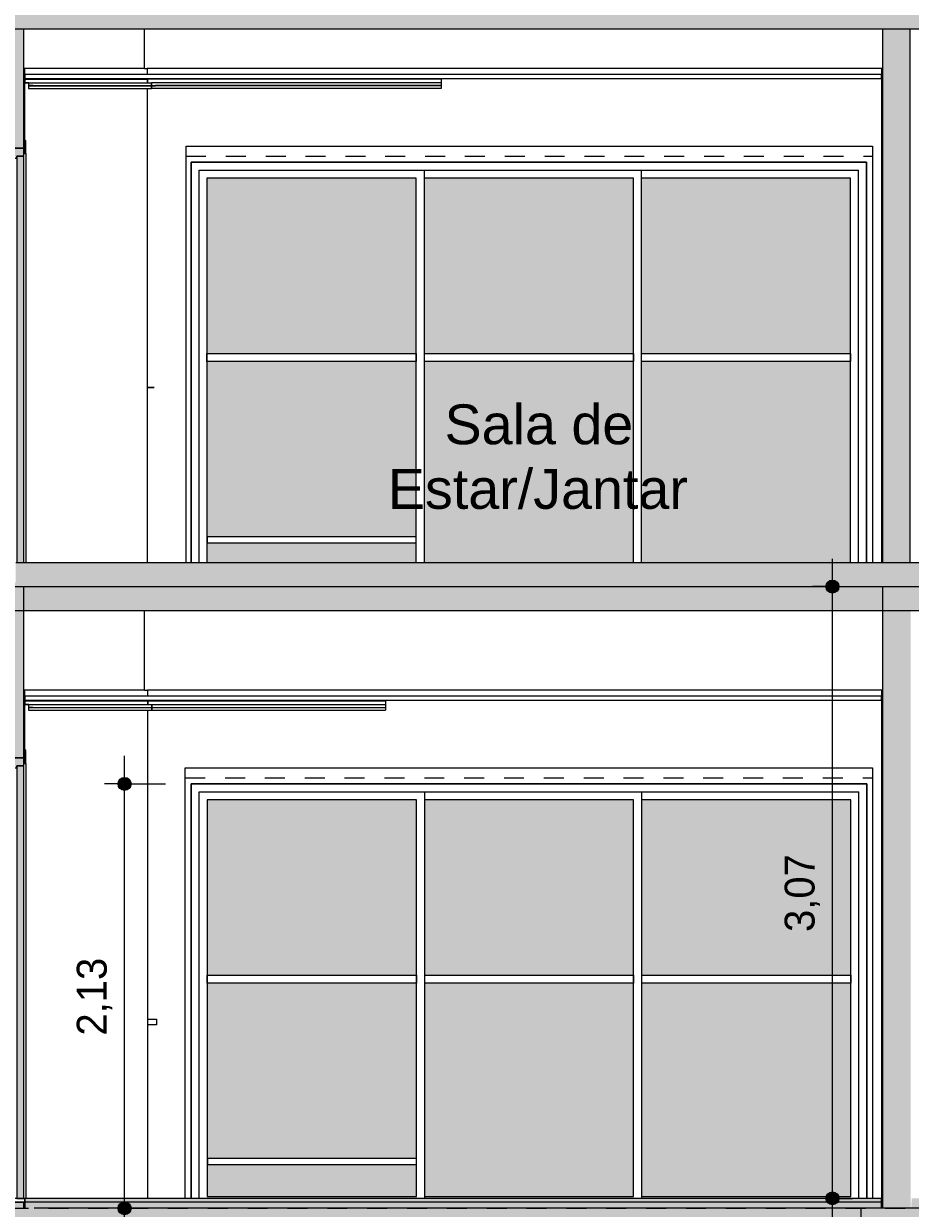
# Model space of a CAD drawing. Header units: metres. Extents: x -96 to 123, y 1 to 648.
# Drawn here: x 81.25 to 85.7, y 596.18 to 602.12 of the extents above; entities that cross this region are included whole.
import ezdxf

# ---------------------------------------------------------------- set-up
doc = ezdxf.new("R2010")
doc.units = ezdxf.units.M
doc.linetypes.add('_Tracejado longo', pattern=[0.014288, 0.009525, -0.004763])
doc.linetypes.add('_Tracejado médio', pattern=[0.004, 0.003, -0.001])
for name, color, linetype, lineweight in [('A-ANNO-DIMS', 7, 'Continuous', 5), ('A-ANNO-DIMS-100', 7, 'Continuous', 5), ('A-AREA-IDEN', 7, 'Continuous', 5), ('A-CLNG-SUSP', 7, 'Continuous', 5), ('A-DETL', 7, 'Continuous', 5), ('A-DETL-GENF', 7, 'Continuous', 5), ('A-DOOR', 7, 'Continuous', 5), ('A-DOOR-FRAM', 7, 'Continuous', 5), ('A-FLOR-CASE', 7, 'Continuous', 5), ('A-FLOR-LEVL', 7, 'Continuous', 5), ('A-FLOR-OTLN', 7, 'Continuous', 5), ('A-FLOR-PATT', 7, 'Continuous', 20), ('A-WALL', 7, 'Continuous', 5), ('A-WALL-MBNI', 7, 'Continuous', 5), ('A-WALL-PATT', 7, 'Continuous', 20), ('I-WALL', 7, 'Continuous', 5)]:
    doc.layers.add(name, color=color, linetype=linetype, lineweight=lineweight)
doc.styles.add('Arial_1', font='arial.ttf', dxfattribs={"height": 0.2})
doc.styles.add('Century Gothic', font='GOTHIC.TTF', dxfattribs={"height": 0.15})
doc.dimstyles.new('PAA_-_Cota_com_linha_-_metros', dxfattribs={"dimscale": 0.3048, "dimtxt": 0.156625, "dimasz": 0.853018, "dimexe": 0.328084, "dimexo": 0.328084, "dimgap": 0.131234, "dimtad": 1, "dimrnd": 0.01, "dimzin": 0, "dimdsep": 46, "dimtxsty": 'Century Gothic', "dimblk1": 'DOTSMALL', "dimblk2": 'DOTSMALL', "dimsah": 1, "dimcen": 0.09, "dimdle": 0.459318, "dimazin": 0, "dimtfac": 1, "dimtdec": 4, "dimtix": 1, "dimtmove": 0, "dimatfit": 3, "dimfxl": 1, "dimtvp": 1, "dimtolj": 1, "dimtzin": 0, "dimarcsym": 2})

# ---------------------------------------------------------------- blocks, each defined once
blk = doc.blocks.new('Porta de correr multifolhas - abertura lateral-VP - 345 x 221-3834093-Section 3')
at = {"layer": 'A-DOOR', "true_color": 0xe6e6e6}
for points in [[(-16.4523, 597.35), (-16.4523, 598.23), (-17.5023, 598.23), (-17.5023, 597.35), (-17.3323, 597.35)], [(-15.7908, 597.35), (-15.3623, 597.35), (-15.3623, 598.23), (-16.4123, 598.23), (-16.4123, 597.35)], [(-14.9129, 597.35), (-14.2723, 597.35), (-14.2723, 598.23), (-15.3223, 598.23), (-15.3223, 597.35)], [(-17.4192, 596.24), (-16.4523, 596.24), (-16.4523, 596.4), (-17.5006, 596.4), (-17.5006, 596.43), (-16.4523, 596.43), (-16.4523, 597.31), (-17.5023, 597.31), (-17.5023, 596.24)], [(-15.7908, 596.24), (-15.3623, 596.24), (-15.3623, 597.31), (-16.4123, 597.31), (-16.4123, 596.24)], [(-14.9129, 596.24), (-14.2723, 596.24), (-14.2723, 597.31), (-15.3223, 597.31), (-15.3223, 596.24)]]:
    blk.add_hatch(color=254, dxfattribs=at).paths.add_polyline_path(points)
at = {"layer": 'A-DOOR', "linetype": '_Tracejado médio'}
blk.add_line((-17.6123, 598.34), (-14.1623, 598.34), dxfattribs=at)
at = {"layer": 'A-DOOR'}
for p, q in [((-16.4123, 598.27), (-16.4123, 596.23)), ((-15.3223, 598.27), (-15.3223, 596.23)), ((-17.5023, 598.23), (-17.5023, 596.24)), ((-16.4523, 598.23), (-17.5023, 598.23)), ((-16.4523, 596.24), (-16.4523, 598.23)), ((-15.3623, 598.23), (-16.4123, 598.23)), ((-15.3623, 596.24), (-15.3623, 598.23)), ((-14.2723, 598.23), (-15.3223, 598.23)), ((-14.2723, 596.24), (-14.2723, 598.23)), ((-17.5023, 597.35), (-16.4523, 597.35)), ((-17.5023, 597.31), (-17.5023, 597.35)), ((-16.4523, 597.31), (-17.5023, 597.31)), ((-16.4523, 597.35), (-16.4523, 597.31)), ((-16.4123, 597.35), (-15.3623, 597.35)), ((-15.3623, 597.31), (-16.4123, 597.31)), ((-15.3623, 597.35), (-15.3623, 597.31)), ((-15.3223, 597.35), (-14.2723, 597.35)), ((-14.2723, 597.31), (-15.3223, 597.31)), ((-14.2723, 597.35), (-14.2723, 597.31)), ((-17.5023, 596.24), (-16.4523, 596.24)), ((-16.4123, 596.24), (-15.3623, 596.24)), ((-15.3223, 596.24), (-14.2723, 596.24))]:
    blk.add_line(p, q, dxfattribs=at)
at = {"layer": 'A-DOOR-FRAM'}
for p, q in [((-17.5823, 598.31), (-17.5823, 596.23)), ((-14.1923, 598.31), (-17.5823, 598.31)), ((-14.1923, 596.23), (-14.1923, 598.31)), ((-17.5423, 596.23), (-17.5423, 598.27)), ((-17.5423, 598.27), (-14.2323, 598.27)), ((-14.2323, 596.23), (-14.2323, 598.27)), ((-16.4523, 596.43), (-17.5006, 596.43)), ((-17.5006, 596.43), (-17.5006, 596.4)), ((-17.5006, 596.4), (-16.4523, 596.4))]:
    blk.add_line(p, q, dxfattribs=at)
blk = doc.blocks.new('Porta abrir madeira - 90 x 215-2515138-Section 3')
at = {"layer": 'A-DOOR', "true_color": 0x808080}
for points in [[(-18.6116, 598.39), (-18.4583, 598.39), (-18.4583, 598.4), (-18.4233, 598.4), (-18.4244, 598.44), (-18.6133, 598.44), (-18.6133, 598.39)], [(-18.4233, 598.413), (-18.4133, 598.413), (-18.4133, 598.477), (-18.4183, 598.482), (-18.4191, 598.44), (-18.4233, 598.44)], [(-18.4244, 596.23), (-18.4233, 596.23), (-18.4244, 598.4), (-18.4583, 598.4), (-18.4583, 596.23)]]:
    blk.add_hatch(color=8, dxfattribs=at).paths.add_polyline_path(points)
at = {"layer": 'A-DOOR-FRAM', "true_color": 0x808080}
blk.add_hatch(color=8, dxfattribs=at).paths.add_polyline_path([(-18.6133, 598.413), (-18.6133, 598.44), (-18.6166, 598.44), (-18.6173, 598.483), (-18.6233, 598.477), (-18.6233, 598.413), (-18.6166, 598.413)])
at = {"layer": 'A-DOOR'}
for p, q in [((-18.6173, 598.483), (-18.6233, 598.477)), ((-18.6233, 598.477), (-18.6233, 598.413)), ((-18.6133, 598.483), (-18.6173, 598.483)), ((-18.6133, 598.413), (-18.6133, 598.483)), ((-18.4193, 598.483), (-18.4233, 598.483)), ((-18.4233, 598.483), (-18.4233, 598.413)), ((-18.4133, 598.477), (-18.4193, 598.483)), ((-18.4133, 598.413), (-18.4133, 598.477)), ((-18.6233, 598.413), (-18.6133, 598.413)), ((-18.6233, 596.23), (-18.6233, 598.413)), ((-18.4233, 598.4), (-18.4583, 598.4)), ((-18.4583, 598.4), (-18.4583, 596.23)), ((-18.4233, 598.413), (-18.4133, 598.413)), ((-18.4233, 596.23), (-18.4233, 598.4)), ((-18.4133, 598.413), (-18.4133, 596.23)), ((-18.6183, 596.23), (-18.6233, 596.23)), ((-18.4583, 596.23), (-18.4233, 596.23))]:
    blk.add_line(p, q, dxfattribs=at)
at = {"layer": 'A-DOOR-FRAM'}
for p, q in [((-18.4233, 598.44), (-18.6133, 598.44)), ((-18.6133, 598.44), (-18.6133, 598.39)), ((-18.4233, 598.4), (-18.4233, 598.44)), ((-18.6133, 598.39), (-18.4583, 598.39)), ((-18.6133, 596.23), (-18.6133, 598.39)), ((-18.4583, 598.39), (-18.4583, 598.4)), ((-18.4583, 598.4), (-18.4233, 598.4))]:
    blk.add_line(p, q, dxfattribs=at)
blk = doc.blocks.new('Porta de correr multifolhas - abertura lateral-VP - 345 x 221-V184-Section 3')
at = {"layer": 'A-DOOR', "true_color": 0xe6e6e6}
for points in [[(-16.4533, 600.47), (-16.4533, 601.35), (-17.5033, 601.35), (-17.5033, 600.47), (-17.3333, 600.47)], [(-15.3633, 600.47), (-15.3633, 601.35), (-16.4133, 601.35), (-16.4133, 600.47), (-15.7908, 600.47)], [(-14.474, 600.47), (-14.2733, 600.47), (-14.2733, 601.35), (-15.3233, 601.35), (-15.3233, 600.47), (-14.9129, 600.47)], [(-17.4202, 599.42), (-16.4533, 599.42), (-16.4533, 599.52), (-17.5016, 599.52), (-17.5016, 599.55), (-16.4533, 599.55), (-16.4533, 600.43), (-17.5033, 600.43), (-17.5033, 599.42), (-17.4433, 599.42)], [(-16.4133, 599.42), (-15.3633, 599.42), (-15.3633, 600.43), (-16.4133, 600.43), (-16.4133, 599.4677)], [(-14.379, 599.42), (-14.2733, 599.42), (-14.2733, 600.43), (-15.3233, 600.43), (-15.3233, 599.42), (-14.474, 599.42)]]:
    blk.add_hatch(color=254, dxfattribs=at).paths.add_polyline_path(points)
at = {"layer": 'A-DOOR', "linetype": '_Tracejado médio'}
blk.add_line((-17.6083, 601.46), (-14.1633, 601.46), dxfattribs=at)
at = {"layer": 'A-DOOR'}
for p, q in [((-17.5033, 601.35), (-17.5033, 599.42)), ((-16.4533, 601.35), (-17.5033, 601.35)), ((-16.4533, 599.42), (-16.4533, 601.35)), ((-16.4133, 601.39), (-16.4133, 599.42)), ((-15.3633, 601.35), (-16.4133, 601.35)), ((-15.3633, 599.42), (-15.3633, 601.35)), ((-15.3233, 601.39), (-15.3233, 599.42)), ((-14.2733, 601.35), (-15.3233, 601.35)), ((-14.2733, 599.42), (-14.2733, 601.35)), ((-17.5033, 600.47), (-16.4533, 600.47)), ((-17.5033, 600.43), (-17.5033, 600.47)), ((-16.4533, 600.47), (-16.4533, 600.43)), ((-16.4133, 600.47), (-15.3633, 600.47)), ((-15.3633, 600.47), (-15.3633, 600.43)), ((-15.3233, 600.47), (-14.2733, 600.47)), ((-14.2733, 600.47), (-14.2733, 600.43)), ((-16.4533, 600.43), (-17.5033, 600.43)), ((-15.3633, 600.43), (-16.4133, 600.43)), ((-14.2733, 600.43), (-15.3233, 600.43))]:
    blk.add_line(p, q, dxfattribs=at)
at = {"layer": 'A-DOOR-FRAM'}
for p, q in [((-17.5833, 601.43), (-17.5833, 599.42)), ((-14.1933, 601.43), (-17.5833, 601.43)), ((-14.1933, 599.42), (-14.1933, 601.43)), ((-17.5433, 599.42), (-17.5433, 601.39)), ((-17.5433, 601.39), (-14.2333, 601.39)), ((-14.2333, 599.42), (-14.2333, 601.39)), ((-16.4533, 599.55), (-17.5016, 599.55)), ((-17.5016, 599.55), (-17.5016, 599.52)), ((-17.5016, 599.52), (-16.4533, 599.52))]:
    blk.add_line(p, q, dxfattribs=at)
blk = doc.blocks.new('Porta única com batente1 - 82 x 210-3262558-Section 3')
at = {"layer": 'A-DOOR', "true_color": 0x808080}
for points in [[(-18.418, 601.473), (-18.4133, 601.473), (-18.4133, 601.537), (-18.4183, 601.542), (-18.4191, 601.5), (-18.4233, 601.5), (-18.4225, 601.473), (-18.4183, 601.473)], [(-18.4583, 601.45), (-18.4583, 601.46), (-18.4233, 601.46), (-18.4244, 601.5), (-18.6133, 601.5), (-18.6133, 601.45)], [(-18.4583, 599.42), (-18.4233, 599.42), (-18.4244, 601.46), (-18.4583, 601.46), (-18.4583, 599.4677)]]:
    blk.add_hatch(color=8, dxfattribs=at).paths.add_polyline_path(points)
at = {"layer": 'A-DOOR-FRAM', "true_color": 0x808080}
blk.add_hatch(color=8, dxfattribs=at).paths.add_polyline_path([(-18.6183, 601.473), (-18.6133, 601.473), (-18.6133, 601.5), (-18.6183, 601.5), (-18.6183, 601.542), (-18.6233, 601.537), (-18.6233, 601.473)])
at = {"layer": 'A-DOOR'}
for p, q in [((-18.6173, 601.543), (-18.6233, 601.537)), ((-18.6233, 601.537), (-18.6233, 601.473)), ((-18.6133, 601.543), (-18.6173, 601.543)), ((-18.6133, 601.473), (-18.6133, 601.543)), ((-18.4193, 601.543), (-18.4233, 601.543)), ((-18.4233, 601.543), (-18.4233, 601.473)), ((-18.4133, 601.537), (-18.4193, 601.543)), ((-18.4133, 601.473), (-18.4133, 601.537)), ((-18.6233, 601.473), (-18.6133, 601.473)), ((-18.6233, 599.42), (-18.6233, 601.473)), ((-18.4233, 601.46), (-18.4583, 601.46)), ((-18.4583, 601.46), (-18.4583, 599.42)), ((-18.4233, 601.473), (-18.4133, 601.473)), ((-18.4233, 599.42), (-18.4233, 601.46)), ((-18.4133, 601.473), (-18.4133, 599.42))]:
    blk.add_line(p, q, dxfattribs=at)
at = {"layer": 'A-DOOR-FRAM'}
for p, q in [((-18.4233, 601.5), (-18.6133, 601.5)), ((-18.6133, 601.5), (-18.6133, 601.45)), ((-18.4583, 601.45), (-18.4583, 601.46)), ((-18.4583, 601.46), (-18.4233, 601.46)), ((-18.4233, 601.46), (-18.4233, 601.5)), ((-18.6133, 601.45), (-18.4583, 601.45)), ((-18.6133, 599.42), (-18.6133, 601.45))]:
    blk.add_line(p, q, dxfattribs=at)
blk = doc.blocks.new('LUC-ARQ-001-MOD-EMB_rvt-3-Section 3')
at = {"layer": 'A-FLOR-OTLN', "true_color": 0x808080}
blk.add_hatch(color=8, dxfattribs=at).paths.add_polyline_path([(-13.1572, 599.18), (-9.8533, 599.18), (-9.8533, 599.3), (-18.5182, 599.3), (-18.5182, 599.18), (-13.7649, 599.18)])
h = blk.add_hatch(color=8, dxfattribs=at)
h.paths.add_polyline_path([(-14.1632, 596.21), (-14.1173, 596.21), (-14.1173, 596.23), (-18.4173, 596.23), (-18.4173, 596.21), (-14.1923, 596.21)])
h.paths.add_polyline_path([(-10.9673, 596.21), (-10.9673, 596.23), (-13.9673, 596.23), (-13.9667, 596.21), (-10.9957, 596.21)])
at = {"layer": 'A-FLOR-PATT', "lineweight": 5, "true_color": 0x808080}
h = blk.add_hatch(color=8, dxfattribs=at)
h.paths.add_polyline_path([(-18.4173, 596.18), (-14.1173, 596.18), (-14.1173, 596.21), (-18.4173, 596.21), (-18.4173, 596.1841)])
h.paths.add_polyline_path([(-10.9673, 596.18), (-10.9673, 596.21), (-13.9673, 596.21), (-13.9673, 596.18), (-11.0775, 596.18)])
at = {"layer": 'A-WALL', "true_color": 0xffbb77}
for points in [[(-18.4233, 601.5), (-18.4183, 601.5), (-18.4183, 601.9), (-18.4233, 601.9), (-18.4233, 601.7037)], [(-14.1133, 599.42), (-14.1133, 601.9), (-14.1183, 601.9), (-14.1183, 599.42)], [(-18.4233, 598.44), (-18.4183, 598.44), (-18.4183, 598.78), (-18.4233, 598.78), (-18.4233, 598.4739)], [(-14.1123, 596.18), (-14.1123, 598.78), (-14.1173, 598.78), (-14.1173, 596.18), (-14.1132, 596.18)]]:
    blk.add_hatch(color=31, dxfattribs=at).paths.add_polyline_path(points)
at = {"layer": 'A-WALL-PATT', "lineweight": 5, "true_color": 0xffbb77}
h = blk.add_hatch(color=31, dxfattribs=at)
h.paths.add_polyline_path([(-18.4933, 599.3), (-18.4633, 599.3), (-18.4633, 599.32), (-18.6133, 599.32), (-18.6132, 599.3), (-18.5182, 599.3)])
h.paths.add_polyline_path([(-18.6133, 601.5), (-18.4233, 601.5), (-18.4244, 602.1), (-18.5193, 602.1), (-18.5193, 602.12), (-18.6133, 602.12), (-18.6133, 601.7037)])
for points in [[(-14.1123, 599.42), (-13.9733, 599.42), (-13.9733, 602.1), (-14.1133, 602.1), (-14.1133, 599.42)], [(-14.0173, 596.18), (-13.9723, 596.18), (-13.9723, 599.18), (-14.1123, 599.18), (-14.1123, 596.18), (-14.0351, 596.18)], [(-18.3983, 598.693), (-18.3973, 598.694), (-18.3983, 598.709), (-18.4173, 598.709), (-18.4173, 598.708), (-18.3983, 598.708), (-18.3983, 598.694)]]:
    blk.add_hatch(color=31, dxfattribs=at).paths.add_polyline_path(points)
h = blk.add_hatch(color=31, dxfattribs=at)
h.paths.add_polyline_path([(-18.3983, 601.8), (-18.3973, 601.8), (-18.3983, 601.813)])
h.paths.add_polyline_path([(-18.3983, 601.813), (-18.3973, 601.814), (-18.3983, 601.829), (-18.4173, 601.829), (-18.4173, 601.828), (-18.3983, 601.828), (-18.3983, 601.814)])
h = blk.add_hatch(color=31, dxfattribs=at)
h.paths.add_polyline_path([(-18.4233, 596.18), (-18.4233, 596.18), (-18.4244, 596.21), (-18.6133, 596.21), (-18.6132, 596.18), (-18.4244, 596.18)])
h.paths.add_polyline_path([(-18.4754, 598.44), (-18.4233, 598.44), (-18.4244, 599.18), (-18.5193, 599.18), (-18.5193, 599.2), (-18.6133, 599.2), (-18.6133, 598.44), (-18.6116, 598.44)])
at = {"layer": 'A-CLNG-SUSP', "color": 8, "true_color": 0x808080}
for p, q in [((-14.1183, 601.87), (-18.4183, 601.87)), ((-18.4183, 601.87), (-18.4183, 601.85)), ((-18.4183, 601.85), (-14.1183, 601.85)), ((-14.1183, 601.85), (-14.1183, 601.87)), ((-14.1183, 598.75), (-18.4183, 598.75)), ((-18.4183, 598.75), (-18.4183, 598.73)), ((-18.4183, 598.73), (-14.1183, 598.73)), ((-14.1183, 598.73), (-14.1183, 598.75))]:
    blk.add_line(p, q, dxfattribs=at)
at = {"layer": 'A-DETL', "linetype": '_Tracejado médio'}
for p, q in [((-17.8027, 600.3), (-17.7683, 600.3)), ((-17.7683, 600.3), (-17.8027, 600.3))]:
    blk.add_line(p, q, dxfattribs=at)
at = {"layer": 'A-FLOR-CASE'}
for p, q in [((-17.8017, 597.13), (-17.7573, 597.13)), ((-17.7573, 597.13), (-17.7573, 597.1)), ((-17.7573, 597.1), (-17.8017, 597.1))]:
    blk.add_line(p, q, dxfattribs=at)
at = {"layer": 'A-FLOR-OTLN', "lineweight": 20}
for p, q in [((-18.5193, 599.18), (-9.8543, 599.18)), ((-18.5182, 599.18), (-9.8533, 599.18)), ((-18.5182, 599.18), (-9.8533, 599.18))]:
    blk.add_line(p, q, dxfattribs=at)
at = {"layer": 'A-FLOR-OTLN', "color": 8, "true_color": 0x808080}
for p, q in [((-14.1173, 596.23), (-18.4173, 596.23)), ((-18.4173, 596.23), (-18.4173, 596.21)), ((-14.1173, 596.21), (-14.1173, 596.23))]:
    blk.add_line(p, q, dxfattribs=at)
at = {"layer": 'A-FLOR-OTLN'}
for p, q in [((-18.4173, 596.21), (-18.4173, 596.18)), ((-14.1173, 596.21), (-18.4173, 596.21)), ((-14.1173, 596.18), (-14.1173, 596.21))]:
    blk.add_line(p, q, dxfattribs=at)
at = {"layer": 'A-WALL', "lineweight": 20}
for p, q in [((-18.4233, 601.5), (-18.4233, 602.1)), ((-14.1133, 602.1), (-14.1133, 599.42)), ((-13.9733, 599.42), (-13.9733, 602.1)), ((-18.4233, 601.9), (-18.4233, 601.5)), ((-18.4183, 601.9), (-18.4233, 601.9)), ((-18.4183, 601.5), (-18.4183, 601.9)), ((-14.1133, 601.9), (-14.1183, 601.9)), ((-14.1183, 601.9), (-14.1183, 599.42)), ((-14.1133, 599.42), (-14.1133, 601.9)), ((-18.4173, 601.847), (-18.4183, 601.847)), ((-18.4183, 601.847), (-18.4183, 601.828)), ((-18.4183, 601.828), (-18.3983, 601.828)), ((-18.4173, 601.829), (-18.4173, 601.847)), ((-18.3973, 601.829), (-18.4173, 601.829)), ((-18.3983, 601.828), (-18.3983, 601.813)), ((-18.3973, 601.814), (-18.3973, 601.829)), ((-18.3773, 601.814), (-18.3973, 601.814)), ((-18.3773, 601.813), (-18.3773, 601.814)), ((-18.3983, 601.813), (-18.3983, 601.8)), ((-18.3983, 601.8), (-18.3973, 601.8)), ((-18.3973, 601.8), (-18.3973, 601.813)), ((-18.3973, 601.813), (-18.3773, 601.813)), ((-18.6133, 601.5), (-18.4233, 601.5)), ((-18.4233, 601.5), (-18.4183, 601.5)), ((-18.4233, 598.44), (-18.4233, 599.3)), ((-14.1123, 599.3), (-14.1123, 596.18)), ((-18.4233, 598.78), (-18.4233, 598.44)), ((-18.4183, 598.78), (-18.4233, 598.78)), ((-18.4183, 598.44), (-18.4183, 598.78)), ((-18.4173, 598.727), (-18.4183, 598.727)), ((-18.4183, 598.727), (-18.4183, 598.708)), ((-18.4173, 598.709), (-18.4173, 598.727)), ((-14.1123, 598.78), (-14.1173, 598.78)), ((-14.1173, 598.78), (-14.1173, 596.18)), ((-14.1123, 596.18), (-14.1123, 598.78)), ((-18.4183, 598.708), (-18.3983, 598.708)), ((-18.3973, 598.709), (-18.4173, 598.709)), ((-18.3983, 598.708), (-18.3983, 598.693)), ((-18.3983, 598.693), (-18.3983, 598.68)), ((-18.3983, 598.68), (-18.3973, 598.68)), ((-18.3973, 598.694), (-18.3973, 598.709)), ((-18.3773, 598.694), (-18.3973, 598.694)), ((-18.3973, 598.68), (-18.3973, 598.693)), ((-18.3973, 598.693), (-18.3773, 598.693)), ((-18.3773, 598.693), (-18.3773, 598.694)), ((-18.6133, 598.44), (-18.4233, 598.44)), ((-18.4233, 598.44), (-18.4183, 598.44)), ((-18.4183, 596.23), (-18.6183, 596.23)), ((-18.4183, 596.21), (-18.4183, 596.23)), ((-18.4233, 596.18), (-18.4233, 596.21)), ((-18.4233, 596.21), (-18.4183, 596.21))]:
    blk.add_line(p, q, dxfattribs=at)
at = {"layer": 'A-WALL'}
for p, q in [((-17.8177, 601.9), (-18.4183, 601.9)), ((-17.8177, 601.9), (-17.8027, 601.9)), ((-17.8027, 601.9), (-17.8027, 601.87)), ((-14.1183, 601.9), (-17.8027, 601.9)), ((-17.8027, 601.85), (-17.8027, 601.847)), ((-17.8027, 601.8), (-17.8027, 599.42)), ((-17.6083, 601.51), (-14.1633, 601.51)), ((-17.6083, 599.42), (-17.6083, 601.51)), ((-14.1633, 601.51), (-14.1633, 599.42)), ((-17.5833, 599.42), (-17.5833, 601.43)), ((-17.5833, 601.43), (-14.1933, 601.43)), ((-14.1933, 601.43), (-14.1933, 599.42)), ((-17.8167, 598.78), (-18.4183, 598.78)), ((-17.8167, 598.78), (-17.8017, 598.78)), ((-14.1173, 598.78), (-17.8017, 598.78)), ((-17.8017, 598.78), (-17.8017, 598.75)), ((-17.8017, 598.73), (-17.8017, 598.727)), ((-17.8017, 598.68), (-17.8017, 596.23)), ((-17.6123, 596.23), (-17.6123, 598.39)), ((-17.6123, 598.39), (-14.1623, 598.39)), ((-14.1623, 598.39), (-14.1623, 596.23)), ((-17.5823, 596.23), (-17.5823, 598.31)), ((-17.5823, 598.31), (-14.1923, 598.31)), ((-14.1923, 598.31), (-14.1923, 596.23)), ((-18.4233, 596.21), (-18.6133, 596.21)), ((-18.4183, 596.21), (-18.4183, 596.18))]:
    blk.add_line(p, q, dxfattribs=at)
at = {"layer": 'A-WALL-MBNI'}
for p, q in [((-18.4173, 601.847), (-17.8017, 601.847)), ((-18.3973, 601.829), (-17.7817, 601.829)), ((-18.3773, 601.814), (-17.7617, 601.814)), ((-16.3283, 601.847), (-17.8017, 601.847)), ((-17.8017, 601.829), (-17.8017, 601.847)), ((-17.8017, 601.847), (-17.8017, 601.829)), ((-16.3283, 601.829), (-17.7817, 601.829)), ((-17.7817, 601.814), (-17.7817, 601.829)), ((-17.7817, 601.829), (-17.7817, 601.814)), ((-16.3283, 601.814), (-17.7617, 601.814)), ((-17.7617, 601.813), (-17.7617, 601.814)), ((-17.7617, 601.814), (-17.7617, 601.813)), ((-16.3283, 601.847), (-16.3283, 601.829)), ((-16.3283, 601.829), (-16.3283, 601.814)), ((-16.3283, 601.814), (-16.3283, 601.813)), ((-18.3973, 601.8), (-17.7817, 601.8)), ((-18.3773, 601.813), (-17.7617, 601.813)), ((-17.7817, 601.8), (-17.7817, 601.813)), ((-17.7817, 601.813), (-17.7817, 601.8)), ((-16.3283, 601.8), (-17.7817, 601.8)), ((-16.3283, 601.813), (-17.7617, 601.813)), ((-16.3283, 601.813), (-16.3283, 601.8)), ((-18.4173, 598.727), (-17.8007, 598.727)), ((-17.8007, 598.709), (-17.8007, 598.727)), ((-17.8007, 598.727), (-17.8007, 598.709)), ((-17.8007, 598.727), (-16.6073, 598.727)), ((-16.6073, 598.727), (-16.6073, 598.709)), ((-18.3973, 598.709), (-17.7807, 598.709)), ((-18.3973, 598.68), (-17.7807, 598.68)), ((-18.3773, 598.694), (-17.7607, 598.694)), ((-18.3773, 598.693), (-17.7607, 598.693)), ((-17.7807, 598.694), (-17.7807, 598.709)), ((-17.7807, 598.709), (-17.7807, 598.694)), ((-17.7807, 598.709), (-16.6073, 598.709)), ((-17.7807, 598.68), (-17.7807, 598.693)), ((-17.7807, 598.693), (-17.7807, 598.68)), ((-17.7807, 598.68), (-16.6073, 598.68)), ((-17.7607, 598.693), (-17.7607, 598.694)), ((-17.7607, 598.694), (-17.7607, 598.693)), ((-17.7607, 598.694), (-16.6073, 598.694)), ((-17.7607, 598.693), (-16.6073, 598.693)), ((-16.6073, 598.709), (-16.6073, 598.694)), ((-16.6073, 598.694), (-16.6073, 598.693)), ((-16.6073, 598.693), (-16.6073, 598.68)), ((-18.6133, 596.21), (-18.4233, 596.21))]:
    blk.add_line(p, q, dxfattribs=at)
at = {"layer": 'I-WALL'}
for p, q in [((-17.8177, 601.9), (-17.8177, 602.1)), ((-17.8167, 598.78), (-17.8167, 599.18))]:
    blk.add_line(p, q, dxfattribs=at)
at = {"layer": 'A-DOOR', "color": 253, "lineweight": 5, "true_color": 0x999999}
for name in ['Porta única com batente1 - 82 x 210-3262558-Section 3', 'Porta de correr multifolhas - abertura lateral-VP - 345 x 221-V184-Section 3', 'Porta abrir madeira - 90 x 215-2515138-Section 3', 'Porta de correr multifolhas - abertura lateral-VP - 345 x 221-3834093-Section 3']:
    blk.add_blockref(name, (0, 0), dxfattribs=at)
blk = doc.blocks.new('DIMBLOCK68-Section 3')
at = {"layer": 'A-ANNO-DIMS-100', "true_color": 0x800000}
h = blk.add_hatch(color=16, dxfattribs=at)
edge = h.paths.add_edge_path()
edge.add_arc((85.3046, 599.3), 0.0325, 0, 360)
h = blk.add_hatch(color=16, dxfattribs=at)
edge = h.paths.add_edge_path()
edge.add_arc((85.3046, 596.23), 0.0325, 0, 360)
at = {"layer": 'A-ANNO-DIMS-100', "color": 16, "true_color": 0x800000}
for p, q in [((85.3046, 596.09), (85.3046, 599.44)), ((85.3046, 599.3), (85.2046, 599.3)), ((85.3046, 599.3), (85.3586, 599.3)), ((85.3046, 596.23), (82.2554, 596.23)), ((85.3046, 596.23), (85.4046, 596.23))]:
    blk.add_line(p, q, dxfattribs=at)
for centre in [(85.3046, 599.3), (85.3046, 596.23)]:
    blk.add_circle(centre, 0.0325, dxfattribs=at)
at = {"layer": 'A-ANNO-DIMS-100', "color": 0, "insert": (85.0649, 597.5669), "char_height": 0.15, "width": 0.475501, "attachment_point": 1, "rotation": 90, "line_spacing_factor": 0.984502, "style": 'Century Gothic'}
blk.add_mtext('3,07', dxfattribs=at)
blk = doc.blocks.new('_DotSmall')
at = {"color": 0, "linetype": 'ByBlock', "const_width": 0.5}
blk.add_lwpolyline([(-0.0625, 0, 1), (0.0625, 0, 1)], format="xyb", close=True, dxfattribs=at)
blk = doc.blocks.new('DIMBLOCK70-Section 3')
at = {"layer": 'A-ANNO-DIMS-100', "true_color": 0x800000}
h = blk.add_hatch(color=16, dxfattribs=at)
edge = h.paths.add_edge_path()
edge.add_arc((81.7518, 598.31), 0.0325, 0, 360)
h = blk.add_hatch(color=16, dxfattribs=at)
edge = h.paths.add_edge_path()
edge.add_arc((81.7518, 596.18), 0.0325, 0, 360)
at = {"layer": 'A-ANNO-DIMS-100', "color": 16, "true_color": 0x800000}
for p, q in [((81.7518, 596.04), (81.7518, 598.45)), ((81.7518, 598.31), (81.6518, 598.31)), ((81.7518, 598.31), (81.9564, 598.31)), ((81.7518, 596.18), (81.6518, 596.18)), ((81.7518, 596.18), (81.8058, 596.18))]:
    blk.add_line(p, q, dxfattribs=at)
for centre in [(81.7518, 598.31), (81.7518, 596.18)]:
    blk.add_circle(centre, 0.0325, dxfattribs=at)
at = {"layer": 'A-ANNO-DIMS-100', "color": 0, "insert": (81.512, 597.0469), "char_height": 0.15, "width": 0.475501, "attachment_point": 1, "rotation": 90, "line_spacing_factor": 0.984502, "style": 'Century Gothic'}
blk.add_mtext('2,13', dxfattribs=at)

msp = doc.modelspace()

# ---------------------------------------------------------------- hatches: boundary and pattern name
at = {"layer": 'A-DETL-GENF', "true_color": 0x808080}
for points in [[(88.7005, 602.1), (89.8454, 602.1), (89.8444, 602.22), (81.1805, 602.22), (81.1805, 602.1), (88.3471, 602.1)], [(81.2104, 599.3), (89.8154, 599.3), (89.8144, 599.42), (81.2054, 599.42), (81.2054, 599.3)]]:
    msp.add_hatch(color=8, dxfattribs=at).paths.add_polyline_path(points)
h = msp.add_hatch(color=8, dxfattribs=at)
h.paths.add_polyline_path([(99.3415, 591), (99.6528, 591), (99.6528, 592.28), (99.3408, 592.28), (99.3408, 591)])
h.paths.add_polyline_path([(49.8768, 591.2), (49.9648, 591.2), (49.9647, 592.28), (49.6528, 592.28), (49.6528, 591.2), (49.8428, 591.2)])
h.paths.add_polyline_path([(56.5392, 591.68), (56.5928, 591.68), (56.5928, 592.28), (56.4028, 592.28), (56.4028, 591.68), (56.4449, 591.68)])
h.paths.add_polyline_path([(61.0528, 591.68), (61.0528, 592.28), (60.8028, 592.28), (60.8028, 591.68)])
h.paths.add_polyline_path([(64.1978, 591.68), (64.1978, 592.28), (64.0078, 592.28), (64.0078, 591.68)])
h.paths.add_polyline_path([(68.6478, 591.68), (68.6478, 592.28), (68.3478, 592.28), (68.3478, 591.68)])
h.paths.add_polyline_path([(76.4528, 591.68), (76.6428, 591.68), (76.6428, 592.28), (76.4528, 592.2796), (76.4528, 591.7657)])
h.paths.add_polyline_path([(80.9978, 591.68), (81.2978, 591.68), (81.2978, 592.28), (80.9978, 592.28), (80.9978, 591.758)])
h.paths.add_polyline_path([(78.9528, 591.68), (79.1428, 591.68), (79.1428, 592.28), (78.9528, 592.28), (78.9528, 592.0524)])
h.paths.add_polyline_path([(85.7978, 591.68), (85.7978, 592.28), (85.6078, 592.28), (85.6078, 591.68)])
h.paths.add_polyline_path([(88.5928, 591.68), (88.8428, 591.68), (88.8428, 592.28), (88.5928, 592.28), (88.5928, 592.0206)])
h.paths.add_polyline_path([(93.2428, 591.68), (93.2428, 592.28), (93.0528, 592.28), (93.0528, 591.68)])
h.paths.add_polyline_path([(76.6356, 594.88), (76.6428, 594.88), (76.6428, 596.18), (76.4528, 596.1796), (76.4528, 594.88), (76.6006, 594.88)])
h.paths.add_polyline_path([(64.1778, 594.98), (64.1978, 594.98), (64.1978, 596.18), (63.8478, 596.18), (63.8478, 594.98), (64.1261, 594.98)])
h.paths.add_polyline_path([(68.5154, 594.98), (68.6478, 594.98), (68.6478, 596.18), (68.3478, 596.18), (68.3478, 594.98), (68.3562, 594.98)])
h.paths.add_polyline_path([(81.2978, 594.98), (81.2978, 596.18), (80.9978, 596.18), (80.9986, 594.98), (81.2755, 594.98)])
h.paths.add_polyline_path([(85.7978, 594.98), (85.7978, 596.18), (85.4478, 596.18), (85.4478, 594.98), (85.6337, 594.98)])
h.paths.add_polyline_path([(88.5913, 595.18), (88.8428, 595.18), (88.8428, 596.18), (88.5913, 596.18), (88.5913, 595.244)])
h.paths.add_polyline_path([(79.0497, 595.18), (79.1428, 595.18), (79.1428, 596.18), (78.9544, 596.18), (78.9544, 595.18), (79.0215, 595.18)])
h.paths.add_polyline_path([(70.7101, 595.18), (70.8928, 595.18), (70.8928, 596.08), (70.7028, 596.08), (70.7028, 595.18)])
h.paths.add_polyline_path([(61.0528, 595.18), (61.0528, 596.18), (60.8028, 596.18), (60.8028, 595.18)])
h.paths.add_polyline_path([(93.2428, 595.58), (93.2428, 596.3), (93.0528, 596.3), (93.0528, 595.58), (93.2353, 595.58)])
h.paths.add_polyline_path([(56.4028, 595.58), (56.5928, 595.58), (56.5928, 596.18), (56.4028, 596.18), (56.4028, 595.7409)])
h = msp.add_hatch(color=8, dxfattribs=at)
h.paths.add_polyline_path([(93.0528, 596.06), (93.0528, 596.18), (88.8428, 596.18), (88.8428, 596.06), (92.6565, 596.06)])
h.paths.add_polyline_path([(88.5913, 596.06), (88.5913, 596.18), (85.7978, 596.18), (85.7978, 596.06), (88.2672, 596.06)])
h.paths.add_polyline_path([(93.2428, 596.06), (93.2455, 596.06), (93.2455, 596.18), (93.2428, 596.18)])
h.paths.add_polyline_path([(81.2978, 596.06), (85.4478, 596.06), (85.4478, 596.18), (81.2978, 596.18), (81.2978, 596.08)])

# ---------------------------------------------------------------- linework, layer by layer
at = {"layer": 'A-DETL', "lineweight": 9}
for p, q in [((81.1805, 602.1), (89.8454, 602.1)), ((89.8154, 599.42), (81.2054, 599.42)), ((81.2054, 599.3), (89.8154, 599.3)), ((85.4478, 596.18), (81.2978, 596.18))]:
    msp.add_line(p, q, dxfattribs=at)
at = {"layer": 'A-DETL'}
for p, q in [((85.7978, 596.18), (85.4478, 596.18)), ((85.4478, 596.18), (85.4478, 594.98))]:
    msp.add_line(p, q, dxfattribs=at)
at = {"layer": 'A-FLOR-LEVL', "color": 8, "linetype": '_Tracejado longo', "true_color": 0x808080}
for p, q in [((52.9697, 599.3), (103.4161, 599.3)), ((52.9697, 596.18), (103.4161, 596.18))]:
    msp.add_line(p, q, dxfattribs=at)

# ---------------------------------------------------------------- block references
at = {"lineweight": 5}
msp.add_blockref('LUC-ARQ-001-MOD-EMB_rvt-3-Section 3', (99.6687, 0), dxfattribs=at)

# ---------------------------------------------------------------- texts
at = {"layer": 'A-AREA-IDEN', "char_height": 0.2, "attachment_point": 1, "style": 'Arial_1'}
for s, insert, width in [('Sala de', (83.3576, 600.2144), 1.178481), ('Estar/Jantar', (83.0732, 599.8903), 1.867932)]:
    msp.add_mtext(s, dxfattribs=dict(at, insert=insert, width=width))

# ---------------------------------------------------------------- dimensions: what is measured, and where the dimension line sits
at = {"layer": 'A-ANNO-DIMS', "color": 16, "true_color": 0x800000}
for base, p1, p2, override, picture, middle in [((85.3046, 599.3), (82.1554, 596.23), (85.2586, 599.3), {"dimpost": '<>', "dimfxl": 4.365155}, 'DIMBLOCK68-Section 3', (85.1858, 597.765)), ((81.7518, 598.31), (81.7058, 596.18), (82.0564, 598.31), {"dimpost": '<>', "dimfxl": 2.158667}, 'DIMBLOCK70-Section 3', (81.633, 597.245))]:
    dim = msp.add_linear_dim(base=base, p1=p1, p2=p2, angle=90, dimstyle='PAA_-_Cota_com_linha_-_metros', override=override, dxfattribs=at)
    dim.commit()
    dim.dimension.update_dxf_attribs({"geometry": picture, "text_midpoint": middle})

doc.saveas('drawing.dxf')
